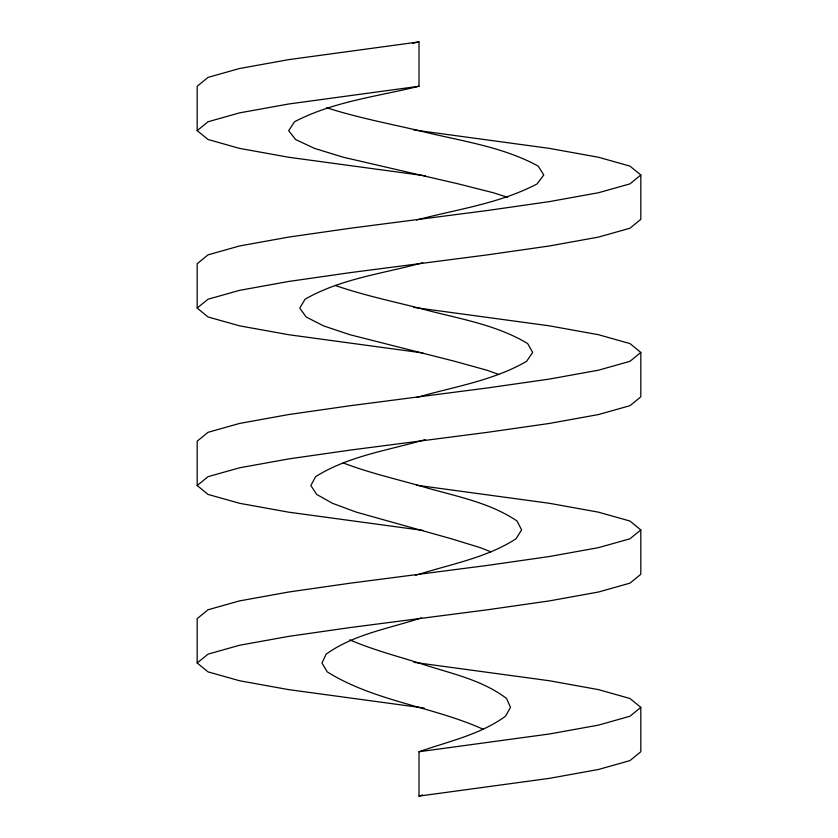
<?xml version="1.0" encoding="UTF-8"?>
<svg xmlns="http://www.w3.org/2000/svg" width="838" height="838" viewBox="0 0 838 838"><rect width="100%" height="100%" fill="white"/><g stroke="black" fill="none" stroke-linecap="round" stroke-linejoin="round"><path stroke-width="1.26" d="M197.181 130.634L208.034 121.761L239.542 112.879L288.618 104.006L419 86.262L419 41.9L288.618 59.645L239.542 68.517L208.034 77.389L197.181 86.262L197.181 130.634L208.034 139.506L239.542 148.378L288.618 157.251L425.463 175.833M422.876 352.955L288.618 334.708L239.542 325.835L208.034 316.963L197.181 308.091L208.034 299.218L239.542 290.346L288.618 281.474L350.452 272.601L487.548 254.846L549.382 245.974L598.458 237.102L629.966 228.229L640.819 219.357L640.819 174.995L629.966 166.123L598.458 157.251L549.382 148.378L413.825 129.963M422.876 530.412L288.618 512.165L239.542 503.292L208.034 494.42L197.181 485.548L208.034 476.675L239.542 467.803L288.618 458.931L350.452 450.058L487.548 432.314L549.382 423.441L598.458 414.559L629.966 405.686L640.819 396.814L640.819 352.452L629.966 343.58L598.458 334.708L549.382 325.835L413.825 307.42M640.819 174.995L629.966 183.868L598.458 192.74L549.382 201.612L487.548 210.485L350.452 228.229L288.618 237.102L239.542 245.974L208.034 254.846L197.181 263.719L197.181 308.091M424.175 708.037L288.618 689.622L239.542 680.749L208.034 671.877L197.181 663.005L208.034 654.132L239.542 645.26L288.618 636.388L350.452 627.515L487.548 609.771L549.382 600.898L598.458 592.026L629.966 583.154L640.819 574.281L640.819 529.909L629.966 521.037L598.458 512.165L549.382 503.292L416.413 485.212M640.819 352.452L629.966 361.325L598.458 370.197L549.382 379.069L487.548 387.942L350.452 405.686L288.618 414.559L239.542 423.441L208.034 432.314L197.181 441.186L197.181 485.548M640.819 529.909L629.966 538.782L598.458 547.654L549.382 556.526L487.548 565.399L350.452 583.154L288.618 592.026L239.542 600.898L208.034 609.771L197.181 618.643L197.181 663.005M640.819 707.366L629.966 716.239L598.458 725.121L549.382 733.994L419 751.738L419 796.1L549.382 778.355L598.458 769.483L629.966 760.611L640.819 751.738L640.819 707.366L629.966 698.494L598.458 689.622L549.382 680.749L413.825 662.334M419 751.738C448.299 741.431 479.965 734.769 505.492 716.239L510.499 707.366L506.55 698.494C481.18 679.063 448.665 673.124 419 663.005C395.777 655.777 372.135 649.513 349.76 639.834M419 796.1L422.603 794.948M415.323 575.339L417.774 574.627M419 574.281C451.755 563.953 486.794 557.647 516.04 538.782L521.592 529.909L517.098 521.037C487.936 501.323 452.111 495.708 419 485.548C393.619 478.446 367.851 472.391 343.213 462.922M421.483 617.931L419 618.643C387.617 628.783 353.447 634.544 326.171 654.132L321.949 663.005L327.229 671.877C374.617 701.458 432.743 706.497 483.254 729.29M416.476 397.474L419 396.814C455.223 386.486 493.645 380.462 526.589 361.325L532.685 352.452L527.647 343.58C494.713 323.646 455.568 318.293 419 308.091C391.053 300.999 362.728 295.007 335.462 285.507M425.149 439.594C388.298 450.394 348.587 455.882 315.622 476.675L310.856 485.548L316.68 494.42L332.414 503.292L356.412 512.165L451.389 538.782L480.279 547.654L490.995 551.865M416.496 219.954L419 219.357C458.69 209.018 500.496 203.215 537.137 183.868L543.778 174.995L538.195 166.123C501.522 146.022 459.035 140.857 419 130.634C388.067 123.479 356.779 117.414 326.516 107.704M422.792 262.839L419 263.719C380.703 273.942 339.893 279.19 305.074 299.218L299.774 308.091L306.132 316.963L323.437 325.835L349.896 334.708L454.814 361.325L486.805 370.197L498.736 374.429M412.799 43.241L419 41.9M419 86.262C377.226 96.506 333.074 101.587 294.526 121.761L288.681 130.634L295.584 139.506L314.47 148.378L343.381 157.251L458.239 183.868L493.32 192.74L507.681 197.37"/></g></svg>
